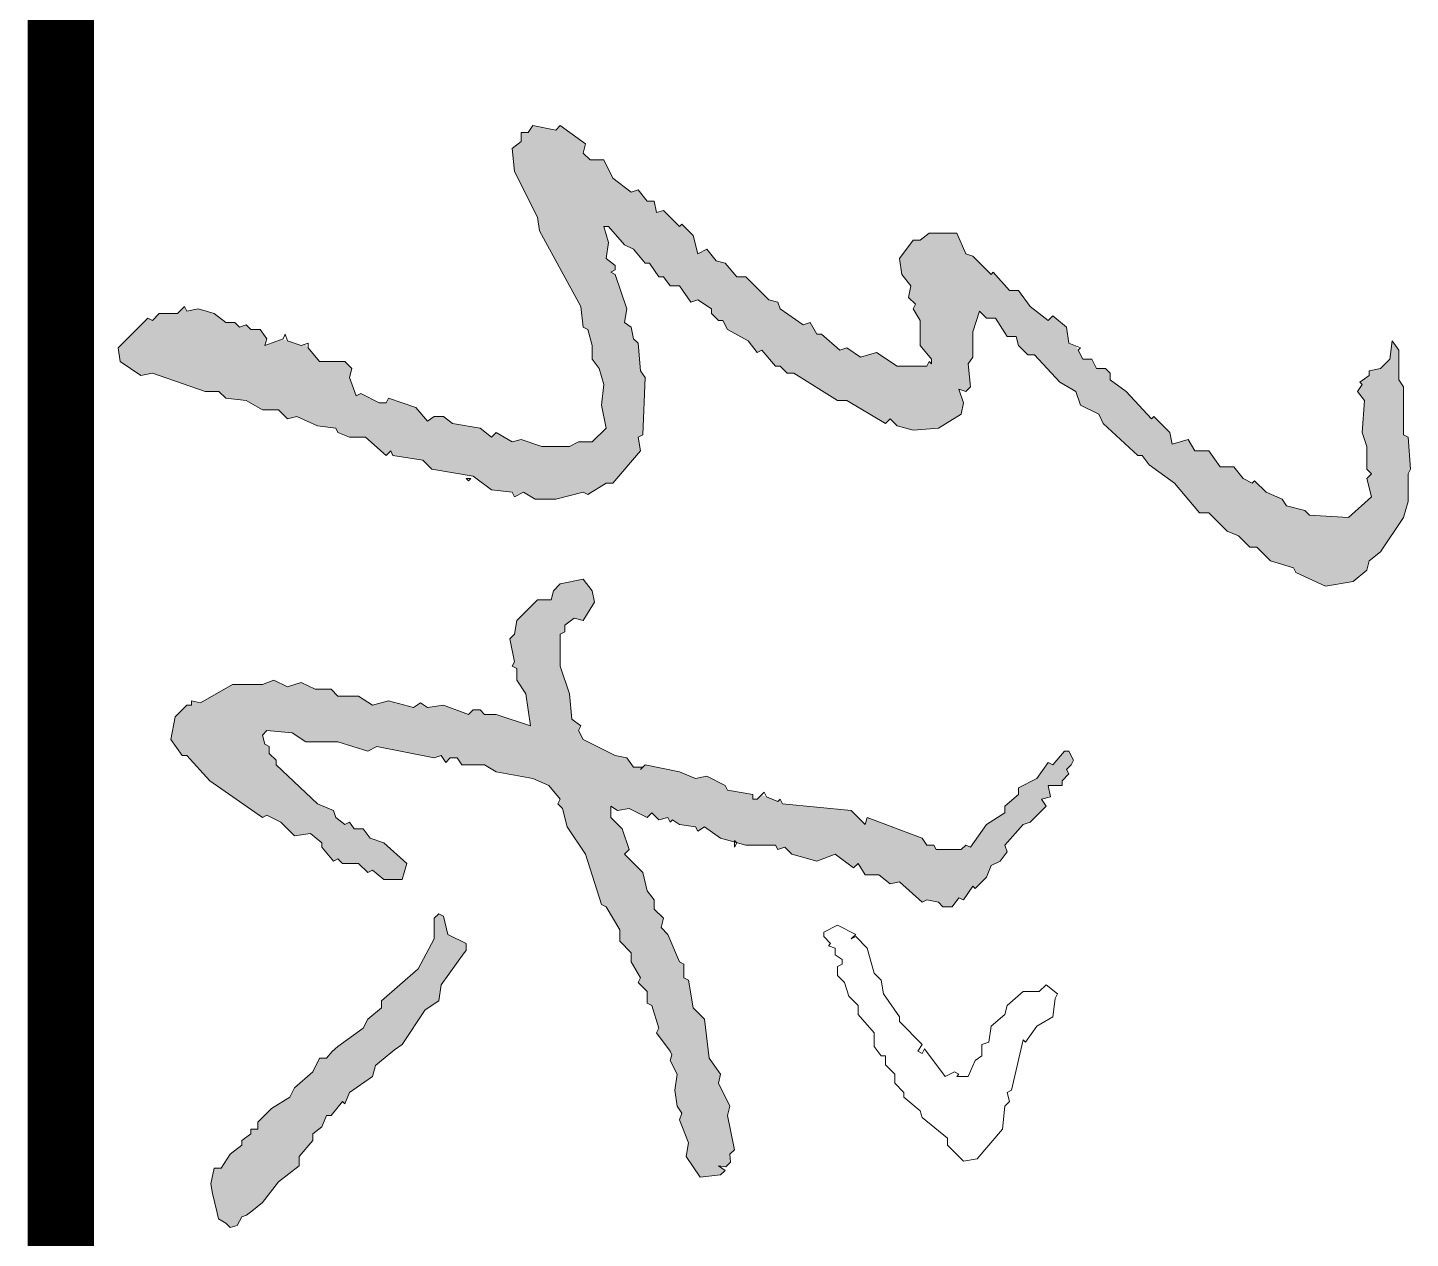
# Model space of a CAD drawing. Extents: x 1188826 to 1909461, y 608442 to 1651179.
# Drawn here: x 1331012.1 to 1331158.1, y 622629.2 to 622757 of the extents above; entities that cross this region are included whole.
import ezdxf

# ---------------------------------------------------------------- set-up
doc = ezdxf.new("R2010")
doc.units = 0
doc.header["$LTSCALE"] = 1000
doc.header["$MEASUREMENT"] = 0
doc.layers.add('图框', color=140, linetype='Continuous')
doc.layers.add('签名', color=7, linetype='Continuous', lineweight=18)

# ---------------------------------------------------------------- blocks, each defined once
blk = doc.blocks.new('tq123')
at = {"layer": '签名'}
h = blk.add_hatch(color=2, dxfattribs=at)
h.dxf.hatch_style = 1
h.paths.add_polyline_path([(-1979.02, 7874.86), (-1968.14, 7876.07), (-1966.93, 7878.49), (-1958.46, 7880.91), (-1951.2, 7880.91), (-1946.36, 7884.54), (-1937.9, 7886.96), (-1927.01, 7885.75), (-1914.91, 7888.17), (-1907.66, 7880.91), (-1907.66, 7873.66), (-1905.24, 7868.82), (-1905.24, 7854.3), (-1908.86, 7843.42), (-1907.66, 7838.58), (-1912.49, 7830.11), (-1910.07, 7827.69), (-1914.91, 7821.64), (-1917.33, 7807.13), (-1920.96, 7802.29), (-1920.96, 7797.45), (-1918.54, 7793.82), (-1925.8, 7787.77), (-1930.64, 7773.26), (-1928.22, 7772.05), (-1928.22, 7768.42), (-1933.06, 7758.74), (-1931.85, 7756.32), (-1941.52, 7752.7), (-1946.36, 7753.9), (-1949.99, 7750.28), (-1949.99, 7736.97), (-1959.14, 7729.34), (-1958.46, 7727.29), (-1961.87, 7717.05), (-1958.46, 7707.94), (-1962.09, 7709.15), (-1966.93, 7705.52), (-1966.93, 7700.68), (-1969.34, 7698.26), (-1968.14, 7694.63), (-1970.55, 7692.22), (-1970.55, 7687.38), (-1975.39, 7681.33), (-1977.81, 7672.86), (-1976.6, 7666.81), (-1979.02, 7665.6), (-1975.39, 7661.98), (-1975.39, 7652.3), (-1971.76, 7648.67), (-1972.97, 7646.25), (-1957.25, 7630.53), (-1949.99, 7631.74), (-1942.73, 7642.62), (-1943.94, 7648.67), (-1934.27, 7676.49), (-1934.27, 7683.75), (-1930.64, 7687.38), (-1929.43, 7698.26), (-1924.59, 7706.73), (-1924.59, 7715.2), (-1919.75, 7720.04), (-1920.96, 7724.87), (-1916.12, 7735.76), (-1914.91, 7745.44), (-1912.49, 7746.65), (-1910.07, 7752.7), (-1910.07, 7761.16), (-1900.4, 7772.05), (-1902.82, 7774.47), (-1900.4, 7775.68), (-1897.98, 7791.4), (-1893.14, 7796.24), (-1889.51, 7818.01), (-1882.25, 7827.69), (-1881.04, 7838.58), (-1878.62, 7839.79), (-1881.04, 7844.62), (-1877.42, 7850.67), (-1877.42, 7861.56), (-1881.04, 7876.07), (-1879.83, 7878.49), (-1885.88, 7888.17), (-1885.88, 7891.8), (-1902.82, 7906.31), (-1910.07, 7905.1), (-1911.28, 7907.52), (-1941.52, 7908.73), (-1945.15, 7906.31), (-1959.67, 7905.1), (-1962.09, 7902.69), (-1968.14, 7901.48), (-1970.55, 7897.85), (-1977.81, 7899.06), (-1995.96, 7893.01), (-1997.17, 7890.59), (-1998.38, 7893.01), (-2000.79, 7893.01), (-2004.42, 7888.17), (-2012.89, 7889.38), (-2021.36, 7886.96), (-2021.36, 7889.38), (-2011.68, 7897.85), (-2009.26, 7902.69), (-2002, 7908.73), (-2002, 7911.15), (-1994.75, 7915.99), (-1994.75, 7918.41), (-1989.91, 7922.04), (-1989.91, 7926.88), (-1981.44, 7932.93), (-1982.65, 7936.55), (-1977.81, 7943.81), (-1975.39, 7943.81), (-1971.76, 7947.44), (-1971.76, 7949.86), (-1966.93, 7952.28), (-1960.88, 7963.17), (-1954.83, 7968), (-1956.04, 7970.42), (-1947.57, 7977.68), (-1947.57, 7980.1), (-1943.94, 7983.73), (-1943.94, 7987.36), (-1929.43, 8010.34), (-1929.43, 8015.18), (-1917.33, 8035.74), (-1919.75, 8038.16), (-1916.12, 8041.79), (-1913.7, 8050.26), (-1914.91, 8063.56), (-1922.17, 8075.66), (-1928.22, 8076.87), (-1935.48, 8074.45), (-1934.27, 8078.08), (-1936.69, 8080.5), (-1948.78, 8079.29), (-1952.41, 8081.71), (-1965.72, 8081.71), (-1976.6, 8085.34), (-1972.97, 8088.96), (-1972.97, 8093.8), (-1963.3, 8099.85), (-1963.3, 8104.69), (-1958.46, 8105.9), (-1953.62, 8110.74), (-1953.62, 8114.37), (-1939.1, 8127.67), (-1934.27, 8136.14), (-1927.01, 8138.56), (-1922.17, 8148.23), (-1917.33, 8150.65), (-1900.4, 8168.8), (-1900.4, 8171.22), (-1895.56, 8174.85), (-1885.88, 8188.15), (-1870.16, 8201.46), (-1870.16, 8206.3), (-1860.48, 8215.97), (-1858.06, 8222.02), (-1852.01, 8228.07), (-1852.01, 8231.7), (-1844.76, 8238.95), (-1841.13, 8251.05), (-1838.71, 8252.26), (-1831.45, 8267.98), (-1833.87, 8282.5), (-1839.92, 8289.76), (-1844.76, 8290.97), (-1849.59, 8297.02), (-1867.74, 8309.11), (-1876.21, 8311.53), (-1890.72, 8311.53), (-1893.14, 8312.74), (-1910.07, 8311.53), (-1911.28, 8309.11), (-1936.69, 8309.11), (-1940.31, 8306.69), (-1956.04, 8306.69), (-1960.88, 8303.06), (-1951.2, 8301.85), (-1946.36, 8297.02), (-1945.15, 8290.97), (-1942.73, 8290.97), (-1939.1, 8286.13), (-1937.9, 8287.34), (-1934.27, 8284.92), (-1929.43, 8288.55), (-1912.49, 8287.34), (-1905.24, 8289.76), (-1893.14, 8289.76), (-1890.72, 8292.18), (-1888.3, 8289.76), (-1878.62, 8292.18), (-1867.74, 8280.08), (-1868.95, 8259.52), (-1871.37, 8257.1), (-1873.79, 8247.42), (-1877.42, 8245), (-1881.04, 8236.54), (-1887.09, 8230.49), (-1885.88, 8229.28), (-1888.3, 8224.44), (-1894.35, 8219.6), (-1894.35, 8212.34), (-1902.82, 8206.3), (-1902.82, 8199.04), (-1908.86, 8195.41), (-1906.45, 8186.94), (-1912.49, 8185.73), (-1920.96, 8177.26), (-1919.75, 8176.06), (-1934.27, 8162.75), (-1940.31, 8154.28), (-1943.94, 8154.28), (-1946.36, 8151.86), (-1946.36, 8147.02), (-1951.2, 8144.61), (-1951.2, 8139.77), (-1958.16, 8136.29), (-1959.67, 8132.51), (-1968.14, 8131.3), (-1974.18, 8124.04), (-1971.76, 8121.62), (-1979.02, 8111.95), (-1987.49, 8105.9), (-1987.49, 8101.06), (-1997.17, 8092.59), (-1995.96, 8091.38), (-2005.63, 8081.71), (-2006.84, 8078.08), (-2017.73, 8073.24), (-2017.73, 8058.72), (-2014.1, 8053.89), (-2014.1, 8050.26), (-2004.42, 8043), (-1995.96, 8044.21), (-1989.91, 8049.05), (-1983.86, 8047.84), (-1980.23, 8051.47), (-1977.81, 8050.26), (-1971.76, 8053.89), (-1958.46, 8053.89), (-1951.2, 8059.93), (-1948.78, 8059.93), (-1949.99, 8058.72), (-1947.57, 8057.51), (-1947.57, 8041.79), (-1954.83, 8030.9), (-1952.41, 8022.44), (-1957.25, 8015.18), (-1956.04, 8011.55), (-1964.51, 8001.87), (-1964.51, 7999.45), (-1970.55, 7995.82), (-1969.34, 7992.2), (-1977.81, 7980.1), (-1981.44, 7978.89), (-1982.65, 7974.05), (-1994.75, 7961.96), (-1994.75, 7957.12), (-2002, 7951.07), (-2003.21, 7946.23), (-2009.26, 7941.39), (-2006.84, 7936.55), (-2016.52, 7934.14), (-2022.57, 7928.09), (-2021.36, 7926.88), (-2029.82, 7918.41), (-2028.62, 7914.78), (-2034.66, 7913.57), (-2034.66, 7909.94), (-2040.71, 7905.1), (-2039.5, 7901.48), (-2046.76, 7891.8), (-2056.44, 7886.96), (-2056.44, 7879.7), (-2060.06, 7876.07), (-2064.9, 7877.28), (-2074.58, 7863.98), (-2072.16, 7861.56), (-2074.58, 7849.46), (-2070.95, 7847.04), (-2070.95, 7843.42), (-2066.11, 7843.42), (-2062.48, 7838.58), (-2050.39, 7839.79), (-2026.2, 7851.88), (-2018.94, 7853.09)])
h = blk.add_hatch(color=2, dxfattribs=at)
h.dxf.hatch_style = 1
h.paths.add_polyline_path([(-1750.41, 7876.07), (-1755.25, 7873.66), (-1757.66, 7874.86), (-1761.29, 7870.03), (-1774.6, 7868.82), (-1789.11, 7863.98), (-1806.05, 7863.98), (-1807.26, 7866.4), (-1810.89, 7866.4), (-1814.52, 7871.24), (-1813.31, 7876.07), (-1822.98, 7882.12), (-1829.03, 7880.91), (-1835.08, 7876.07), (-1832.66, 7863.98), (-1829.03, 7860.35), (-1824.19, 7859.14), (-1824.19, 7851.88), (-1813.31, 7841), (-1806.05, 7839.79), (-1803.63, 7837.37), (-1791.53, 7839.79), (-1789.11, 7838.58), (-1787.9, 7841), (-1781.86, 7841), (-1774.6, 7845.83), (-1757.66, 7848.25), (-1763.71, 7830.11), (-1763.71, 7824.06), (-1766.13, 7821.64), (-1766.13, 7818.01), (-1763.71, 7815.59), (-1768.55, 7802.29), (-1767.34, 7793.82), (-1769.76, 7790.19), (-1767.34, 7786.56), (-1770.97, 7773.26), (-1768.55, 7764.79), (-1773.39, 7757.53), (-1773.39, 7746.65), (-1777.02, 7743.02), (-1777.02, 7734.55), (-1780.65, 7727.29), (-1778.23, 7720.04), (-1781.86, 7712.78), (-1779.44, 7706.73), (-1779.44, 7691.01), (-1769.76, 7674.07), (-1770.97, 7669.23), (-1768.55, 7669.23), (-1768.55, 7666.81), (-1762.5, 7660.77), (-1750.41, 7658.35), (-1741.94, 7664.39), (-1741.94, 7666.81), (-1728.63, 7678.91), (-1709.28, 7706.73), (-1710.49, 7709.15), (-1706.86, 7716.41), (-1699.6, 7723.66), (-1700.81, 7732.13), (-1695.98, 7738.18), (-1693.56, 7738.18), (-1686.3, 7744.23), (-1687.51, 7746.65), (-1685.09, 7749.07), (-1685.09, 7757.53), (-1680.25, 7762.37), (-1681.46, 7764.79), (-1676.62, 7770.84), (-1676.62, 7780.52), (-1685.09, 7782.94), (-1695.98, 7770.84), (-1698.39, 7763.58), (-1703.23, 7759.95), (-1703.23, 7755.11), (-1706.86, 7752.7), (-1705.65, 7750.28), (-1709.28, 7745.44), (-1712.91, 7744.23), (-1716.54, 7735.76), (-1737.1, 7713.99), (-1739.52, 7713.99), (-1743.15, 7710.36), (-1746.78, 7710.36), (-1747.99, 7707.94), (-1752.83, 7706.73), (-1755.25, 7709.15), (-1754.04, 7722.46), (-1749.2, 7729.71), (-1749.2, 7746.65), (-1744.36, 7762.37), (-1746.78, 7767.21), (-1740.73, 7797.45), (-1741.94, 7801.08), (-1738.31, 7803.5), (-1740.73, 7805.92), (-1740.73, 7809.55), (-1737.1, 7811.97), (-1737.1, 7824.06), (-1733.47, 7830.11), (-1729.84, 7849.46), (-1726.22, 7857.93), (-1718.96, 7863.98), (-1716.54, 7862.77), (-1714.12, 7865.19), (-1704.44, 7867.61), (-1689.93, 7877.28), (-1663.32, 7885.75), (-1662.11, 7888.17), (-1650.01, 7895.43), (-1643.96, 7895.43), (-1637.91, 7901.48), (-1633.08, 7901.48), (-1624.61, 7906.31), (-1622.19, 7905.1), (-1617.35, 7909.94), (-1611.3, 7909.94), (-1610.09, 7912.36), (-1598, 7915.99), (-1595.58, 7914.78), (-1584.61, 7923.01), (-1581.06, 7922.04), (-1573.81, 7925.67), (-1565.34, 7924.46), (-1556.87, 7925.67), (-1553.24, 7928.09), (-1549.61, 7926.88), (-1537.52, 7931.72), (-1530.26, 7930.51), (-1519.37, 7937.76), (-1520.58, 7948.65), (-1523, 7951.07), (-1525.42, 7947.44), (-1524.83, 7951.47), (-1527.25, 7953.89), (-1531.47, 7953.49), (-1533.89, 7955.91), (-1552.03, 7952.28), (-1556.87, 7953.49), (-1568.97, 7947.44), (-1573.81, 7948.65), (-1582.27, 7942.6), (-1602.84, 7940.18), (-1608.88, 7934.14), (-1623.4, 7931.72), (-1624.61, 7929.3), (-1631.87, 7929.3), (-1633.08, 7926.88), (-1647.59, 7920.83), (-1651.22, 7917.2), (-1656.06, 7918.41), (-1660.9, 7913.57), (-1665.74, 7913.57), (-1670.57, 7909.94), (-1680.25, 7907.52), (-1689.93, 7897.85), (-1692.35, 7900.27), (-1703.23, 7896.64), (-1709.28, 7890.59), (-1715.33, 7890.59), (-1712.91, 7894.22), (-1714.12, 7900.27), (-1709.28, 7909.94), (-1711.7, 7912.36), (-1708.07, 7915.99), (-1709.28, 7920.83), (-1706.86, 7922.04), (-1708.07, 7923.25), (-1705.65, 7926.88), (-1704.44, 7935.34), (-1702.02, 7936.55), (-1704.44, 7940.18), (-1698.39, 7948.65), (-1696.42, 7955.91), (-1697.18, 7955.91), (-1696.13, 7956.97), (-1694.77, 7961.96), (-1694.77, 7977.68), (-1692.35, 7978.89), (-1693.56, 7982.52), (-1689.93, 7986.15), (-1686.3, 7999.45), (-1689.93, 8009.13), (-1682.67, 8018.81), (-1685.09, 8021.23), (-1679.04, 8024.86), (-1679.04, 8032.11), (-1674.2, 8038.16), (-1675.41, 8043), (-1664.53, 8055.1), (-1665.74, 8057.51), (-1664.53, 8063.56), (-1662.11, 8065.98), (-1662.11, 8070.82), (-1666.94, 8074.45), (-1665.74, 8076.87), (-1672.99, 8081.71), (-1671.78, 8082.92), (-1677.83, 8088.96), (-1683.88, 8091.38), (-1686.3, 8096.22), (-1691.14, 8099.85), (-1694.77, 8098.64), (-1705.65, 8108.32), (-1706.86, 8111.95), (-1715.33, 8120.41), (-1718.96, 8117.99), (-1720.17, 8122.83), (-1726.22, 8121.62), (-1726.22, 8128.88), (-1728.63, 8128.88), (-1732.26, 8132.51), (-1734.68, 8131.3), (-1737.1, 8133.72), (-1739.52, 8134.93), (-1744.36, 8132.51), (-1744.36, 8130.09), (-1737.1, 8124.04), (-1738.31, 8121.62), (-1729.84, 8115.58), (-1725.01, 8105.9), (-1721.38, 8105.9), (-1715.33, 8098.64), (-1711.7, 8098.64), (-1705.65, 8088.96), (-1693.56, 8080.5), (-1694.77, 8078.08), (-1692.35, 8075.66), (-1692.35, 8062.35), (-1694.77, 8061.14), (-1694.77, 8057.51), (-1698.39, 8055.1), (-1709.28, 8026.06), (-1705.65, 8024.86), (-1712.91, 8017.6), (-1716.54, 7981.31), (-1718.96, 7980.1), (-1717.75, 7978.89), (-1721.2, 7970.25), (-1718.96, 7968), (-1718.96, 7965.58), (-1721.38, 7965.58), (-1723.8, 7952.28), (-1726.22, 7951.07), (-1731.05, 7941.39), (-1729.84, 7935.34), (-1733.47, 7926.88), (-1737.1, 7908.73), (-1735.89, 7907.52), (-1735.89, 7902.69), (-1740.73, 7899.06), (-1741.94, 7893.01)])
h = blk.add_hatch(color=2, dxfattribs=at)
h.dxf.hatch_style = 1
h.paths.add_polyline_path([(-1561.71, 7721.25), (-1555.66, 7711.57), (-1548.4, 7704.31), (-1544.78, 7704.31), (-1544.78, 7700.68), (-1542.36, 7700.68), (-1538.73, 7695.84), (-1536.31, 7695.84), (-1531.47, 7689.8), (-1524.21, 7684.96), (-1524.21, 7681.33), (-1515.95, 7679.54), (-1510.84, 7680.46), (-1500.54, 7682.91), (-1497.37, 7683.52), (-1495.18, 7687.38), (-1492.76, 7689.8), (-1493.97, 7693.42), (-1498.49, 7695.97), (-1499.26, 7698.32), (-1501.43, 7701.25), (-1506.07, 7706.73), (-1516.95, 7715.2), (-1525.42, 7726.08), (-1530.26, 7726.08), (-1538.73, 7733.34), (-1542.36, 7733.34), (-1545.98, 7738.18), (-1552.03, 7740.6), (-1552.03, 7743.02), (-1559.29, 7749.07), (-1558.08, 7750.28), (-1564.13, 7752.7), (-1572.6, 7764.79), (-1578.36, 7766.44), (-1581.06, 7769.63), (-1586.6, 7776.44), (-1589.53, 7780.52), (-1607.67, 7792.61), (-1612.51, 7799.87), (-1620.98, 7801.08), (-1639.61, 7814.38), (-1642.75, 7814.38), (-1647.59, 7804.71), (-1657.27, 7802.29), (-1658.48, 7799.87), (-1656.06, 7797.45), (-1645.17, 7797.45), (-1629.45, 7788.98), (-1612.51, 7769.63), (-1608.88, 7769.63), (-1602.84, 7762.37), (-1598, 7759.95), (-1588.32, 7746.65), (-1585.8, 7743.55), (-1582.27, 7740.6), (-1582.27, 7736.97), (-1575.02, 7733.34), (-1566.55, 7723.66)])
at = {"layer": '图框', "const_width": 35}
blk.add_lwpolyline([(-6995.07, 7600.33), (4.93, 7600.33)], dxfattribs=at)
at = {"layer": '签名', "color": 2, "elevation": 9704994.47}
for points in [[(-1890.72, 8311.53), (-1893.14, 8312.74), (-1910.07, 8311.53), (-1911.28, 8309.11), (-1936.69, 8309.11), (-1940.31, 8306.69), (-1956.04, 8306.69), (-1960.88, 8303.06), (-1951.2, 8301.85), (-1946.36, 8297.02), (-1945.15, 8290.97), (-1942.73, 8290.97), (-1939.1, 8286.13), (-1937.9, 8287.34), (-1934.27, 8284.92), (-1929.43, 8288.55), (-1912.49, 8287.34), (-1905.24, 8289.76), (-1893.14, 8289.76), (-1890.72, 8292.18), (-1888.3, 8289.76), (-1878.62, 8292.18), (-1867.74, 8280.08), (-1868.95, 8259.52), (-1871.37, 8257.1), (-1873.79, 8247.42), (-1877.42, 8245), (-1881.04, 8236.54), (-1887.09, 8230.49), (-1885.88, 8229.28), (-1888.3, 8224.44), (-1894.35, 8219.6), (-1894.35, 8212.34), (-1902.82, 8206.3), (-1902.82, 8199.04), (-1908.86, 8195.41), (-1906.45, 8186.94), (-1912.49, 8185.73), (-1920.96, 8177.26), (-1919.75, 8176.06), (-1934.27, 8162.75), (-1940.31, 8154.28), (-1943.94, 8154.28), (-1946.36, 8151.86), (-1946.36, 8147.02), (-1951.2, 8144.61), (-1951.2, 8139.77), (-1956.04, 8137.35), (-1957.25, 8138.56), (-1959.67, 8132.51), (-1968.14, 8131.3), (-1974.18, 8124.04), (-1971.76, 8121.62), (-1979.02, 8111.95), (-1987.49, 8105.9), (-1987.49, 8101.06), (-1997.17, 8092.59), (-1995.96, 8091.38), (-2005.63, 8081.71), (-2006.84, 8078.08), (-2017.73, 8073.24), (-2017.73, 8058.72), (-2014.1, 8053.89), (-2014.1, 8050.26), (-2004.42, 8043), (-1995.96, 8044.21), (-1989.91, 8049.05), (-1983.86, 8047.84), (-1980.23, 8051.47), (-1977.81, 8050.26), (-1971.76, 8053.89), (-1958.46, 8053.89), (-1951.2, 8059.93), (-1948.78, 8059.93), (-1949.99, 8058.72), (-1947.57, 8057.51), (-1947.57, 8041.79), (-1954.83, 8030.9), (-1952.41, 8022.44), (-1957.25, 8015.18), (-1956.04, 8011.55), (-1964.51, 8001.87), (-1964.51, 7999.45), (-1970.55, 7995.82), (-1969.34, 7992.2), (-1977.81, 7980.1), (-1981.44, 7978.89), (-1982.65, 7974.05), (-1994.75, 7961.96), (-1994.75, 7957.12), (-2002, 7951.07), (-2003.21, 7946.23), (-2009.26, 7941.39), (-2006.84, 7936.55), (-2016.52, 7934.14), (-2022.57, 7928.09), (-2021.36, 7926.88), (-2029.82, 7918.41), (-2028.62, 7914.78), (-2034.66, 7913.57), (-2034.66, 7909.94), (-2040.71, 7905.1), (-2039.5, 7901.48), (-2046.76, 7891.8), (-2056.44, 7886.96), (-2056.44, 7879.7), (-2060.06, 7876.07), (-2064.9, 7877.28), (-2074.58, 7863.98), (-2072.16, 7861.56), (-2074.58, 7849.46), (-2070.95, 7847.04), (-2070.95, 7843.42), (-2066.11, 7843.42), (-2062.48, 7838.58), (-2050.39, 7839.79), (-2026.2, 7851.88), (-2018.94, 7853.09), (-1979.02, 7874.86), (-1968.14, 7876.07), (-1966.93, 7878.49), (-1958.46, 7880.91), (-1951.2, 7880.91), (-1946.36, 7884.54), (-1937.9, 7886.96), (-1927.01, 7885.75), (-1914.91, 7888.17), (-1907.66, 7880.91), (-1907.66, 7873.66), (-1905.24, 7868.82), (-1905.24, 7854.3), (-1908.86, 7843.42), (-1907.66, 7838.58), (-1912.49, 7830.11), (-1910.07, 7827.69), (-1914.91, 7821.64), (-1917.33, 7807.13), (-1920.96, 7802.29), (-1920.96, 7797.45), (-1918.54, 7793.82), (-1925.8, 7787.77), (-1930.64, 7773.26), (-1928.22, 7772.05), (-1928.22, 7768.42), (-1933.06, 7758.74), (-1931.85, 7756.32), (-1941.52, 7752.7), (-1946.36, 7753.9), (-1949.99, 7750.28), (-1949.99, 7736.97), (-1957.25, 7730.92), (-1959.67, 7730.92), (-1958.46, 7727.29), (-1960.88, 7720.04), (-1964.51, 7718.83), (-1962.09, 7717.62), (-1958.46, 7707.94), (-1962.09, 7709.15), (-1966.93, 7705.52), (-1966.93, 7700.68), (-1969.34, 7698.26), (-1968.14, 7694.63), (-1970.55, 7692.22), (-1970.55, 7687.38), (-1975.39, 7681.33), (-1977.81, 7672.86), (-1976.6, 7666.81), (-1979.02, 7665.6), (-1975.39, 7661.98), (-1975.39, 7652.3), (-1971.76, 7648.67), (-1972.97, 7646.25), (-1957.25, 7630.53), (-1949.99, 7631.74), (-1942.73, 7642.62), (-1943.94, 7648.67), (-1934.27, 7676.49), (-1934.27, 7683.75), (-1930.64, 7687.38), (-1929.43, 7698.26), (-1924.59, 7706.73), (-1924.59, 7715.2), (-1919.75, 7720.04), (-1920.96, 7724.87), (-1916.12, 7735.76), (-1914.91, 7745.44), (-1912.49, 7746.65), (-1910.07, 7752.7), (-1910.07, 7761.16), (-1900.4, 7772.05), (-1902.82, 7774.47), (-1900.4, 7775.68), (-1897.98, 7791.4), (-1893.14, 7796.24), (-1889.51, 7818.01), (-1882.25, 7827.69), (-1881.04, 7838.58), (-1878.62, 7839.79), (-1881.04, 7844.62), (-1877.42, 7850.67), (-1877.42, 7861.56), (-1881.04, 7876.07), (-1879.83, 7878.49), (-1885.88, 7888.17), (-1885.88, 7891.8), (-1902.82, 7906.31), (-1910.07, 7905.1), (-1911.28, 7907.52), (-1941.52, 7908.73), (-1945.15, 7906.31), (-1959.67, 7905.1), (-1962.09, 7902.69), (-1968.14, 7901.48), (-1970.55, 7897.85), (-1977.81, 7899.06), (-1995.96, 7893.01), (-1997.17, 7890.59), (-1998.38, 7893.01), (-2000.79, 7893.01), (-2004.42, 7888.17), (-2012.89, 7889.38), (-2021.36, 7886.96), (-2021.36, 7889.38), (-2011.68, 7897.85), (-2009.26, 7902.69), (-2002, 7908.73), (-2002, 7911.15), (-1994.75, 7915.99), (-1994.75, 7918.41), (-1989.91, 7922.04), (-1989.91, 7926.88), (-1981.44, 7932.93), (-1982.65, 7936.55), (-1977.81, 7943.81), (-1975.39, 7943.81), (-1971.76, 7947.44), (-1971.76, 7949.86), (-1966.93, 7952.28), (-1960.88, 7963.17), (-1954.83, 7968), (-1956.04, 7970.42), (-1947.57, 7977.68), (-1947.57, 7980.1), (-1943.94, 7983.73), (-1943.94, 7987.36), (-1929.43, 8010.34), (-1929.43, 8015.18), (-1917.33, 8035.74), (-1919.75, 8038.16), (-1916.12, 8041.79), (-1913.7, 8050.26), (-1914.91, 8063.56), (-1922.17, 8075.66), (-1928.22, 8076.87), (-1935.48, 8074.45), (-1934.27, 8078.08), (-1936.69, 8080.5), (-1948.78, 8079.29), (-1952.41, 8081.71), (-1965.72, 8081.71), (-1976.6, 8085.34), (-1972.97, 8088.96), (-1972.97, 8093.8), (-1963.3, 8099.85), (-1963.3, 8104.69), (-1958.46, 8105.9), (-1953.62, 8110.74), (-1953.62, 8114.37), (-1939.1, 8127.67), (-1934.27, 8136.14), (-1927.01, 8138.56), (-1922.17, 8148.23), (-1917.33, 8150.65), (-1900.4, 8168.8), (-1900.4, 8171.22), (-1895.56, 8174.85), (-1885.88, 8188.15), (-1870.16, 8201.46), (-1870.16, 8206.3), (-1860.48, 8215.97), (-1858.06, 8222.02), (-1852.01, 8228.07), (-1852.01, 8231.7), (-1844.76, 8238.95), (-1841.13, 8251.05), (-1838.71, 8252.26), (-1831.45, 8267.98), (-1833.87, 8282.5), (-1839.92, 8289.76), (-1844.76, 8290.97), (-1849.59, 8297.02), (-1867.74, 8309.11), (-1876.21, 8311.53), (-1890.72, 8311.53)], [(-1737.1, 8133.72), (-1739.52, 8134.93), (-1744.36, 8132.51), (-1744.36, 8130.09), (-1737.1, 8124.04), (-1738.31, 8121.62), (-1729.84, 8115.58), (-1725.01, 8105.9), (-1721.38, 8105.9), (-1715.33, 8098.64), (-1711.7, 8098.64), (-1705.65, 8088.96), (-1693.56, 8080.5), (-1694.77, 8078.08), (-1692.35, 8075.66), (-1692.35, 8062.35), (-1694.77, 8061.14), (-1694.77, 8057.51), (-1698.39, 8055.1), (-1709.28, 8026.06), (-1705.65, 8024.86), (-1712.91, 8017.6), (-1716.54, 7981.31), (-1718.96, 7980.1), (-1717.75, 7978.89), (-1720.17, 7972.84), (-1722.59, 7971.63), (-1718.96, 7968), (-1718.96, 7965.58), (-1721.38, 7965.58), (-1723.8, 7952.28), (-1726.22, 7951.07), (-1731.05, 7941.39), (-1729.84, 7935.34), (-1733.47, 7926.88), (-1737.1, 7908.73), (-1734.68, 7906.31), (-1734.68, 7906.31), (-1735.89, 7907.52), (-1735.89, 7902.69), (-1740.73, 7899.06), (-1741.94, 7893.01), (-1750.41, 7876.07), (-1755.25, 7873.66), (-1757.66, 7874.86), (-1761.29, 7870.03), (-1774.6, 7868.82), (-1789.11, 7863.98), (-1806.05, 7863.98), (-1807.26, 7866.4), (-1810.89, 7866.4), (-1814.52, 7871.24), (-1813.31, 7876.07), (-1822.98, 7882.12), (-1829.03, 7880.91), (-1835.08, 7876.07), (-1832.66, 7863.98), (-1829.03, 7860.35), (-1824.19, 7859.14), (-1824.19, 7851.88), (-1813.31, 7841), (-1806.05, 7839.79), (-1803.63, 7837.37), (-1791.53, 7839.79), (-1789.11, 7838.58), (-1787.9, 7841), (-1781.86, 7841), (-1774.6, 7845.83), (-1757.66, 7848.25), (-1763.71, 7830.11), (-1763.71, 7824.06), (-1766.13, 7821.64), (-1766.13, 7818.01), (-1763.71, 7815.59), (-1768.55, 7802.29), (-1767.34, 7793.82), (-1769.76, 7790.19), (-1767.34, 7786.56), (-1770.97, 7773.26), (-1768.55, 7764.79), (-1773.39, 7757.53), (-1773.39, 7746.65), (-1777.02, 7743.02), (-1777.02, 7734.55), (-1780.65, 7727.29), (-1778.23, 7720.04), (-1781.86, 7712.78), (-1779.44, 7706.73), (-1779.44, 7691.01), (-1769.76, 7674.07), (-1770.97, 7669.23), (-1768.55, 7669.23), (-1768.55, 7666.81), (-1762.5, 7660.77), (-1750.41, 7658.35), (-1741.94, 7664.39), (-1741.94, 7666.81), (-1728.63, 7678.91), (-1709.28, 7706.73), (-1710.49, 7709.15), (-1706.86, 7716.41), (-1699.6, 7723.66), (-1700.81, 7732.13), (-1695.98, 7738.18), (-1693.56, 7738.18), (-1686.3, 7744.23), (-1687.51, 7746.65), (-1685.09, 7749.07), (-1685.09, 7757.53), (-1680.25, 7762.37), (-1681.46, 7764.79), (-1676.62, 7770.84), (-1676.62, 7780.52), (-1685.09, 7782.94), (-1695.98, 7770.84), (-1698.39, 7763.58), (-1703.23, 7759.95), (-1703.23, 7755.11), (-1706.86, 7752.7), (-1705.65, 7750.28), (-1709.28, 7745.44), (-1712.91, 7744.23), (-1716.54, 7735.76), (-1737.1, 7713.99), (-1739.52, 7713.99), (-1743.15, 7710.36), (-1746.78, 7710.36), (-1747.99, 7707.94), (-1752.83, 7706.73), (-1755.25, 7709.15), (-1754.04, 7722.46), (-1749.2, 7729.71), (-1749.2, 7746.65), (-1744.36, 7762.37), (-1746.78, 7767.21), (-1740.73, 7797.45), (-1741.94, 7801.08), (-1738.31, 7803.5), (-1740.73, 7805.92), (-1740.73, 7809.55), (-1737.1, 7811.97), (-1737.1, 7824.06), (-1733.47, 7830.11), (-1729.84, 7849.46), (-1726.22, 7857.93), (-1718.96, 7863.98), (-1716.54, 7862.77), (-1714.12, 7865.19), (-1704.44, 7867.61), (-1689.93, 7877.28), (-1663.32, 7885.75), (-1662.11, 7888.17), (-1650.01, 7895.43), (-1643.96, 7895.43), (-1637.91, 7901.48), (-1633.08, 7901.48), (-1624.61, 7906.31), (-1622.19, 7905.1), (-1617.35, 7909.94), (-1611.3, 7909.94), (-1610.09, 7912.36), (-1598, 7915.99), (-1595.58, 7914.78), (-1585.9, 7922.04), (-1584.05, 7922.86), (-1581.06, 7922.04), (-1573.81, 7925.67), (-1565.34, 7924.46), (-1556.87, 7925.67), (-1553.24, 7928.09), (-1549.61, 7926.88), (-1537.52, 7931.72), (-1530.26, 7930.51), (-1519.37, 7937.76), (-1520.58, 7948.65), (-1523, 7951.07), (-1525.42, 7947.44), (-1524.83, 7951.47), (-1527.25, 7953.89), (-1531.47, 7953.49), (-1533.89, 7955.91), (-1552.03, 7952.28), (-1556.87, 7953.49), (-1568.97, 7947.44), (-1573.81, 7948.65), (-1582.27, 7942.6), (-1602.84, 7940.18), (-1608.88, 7934.14), (-1623.4, 7931.72), (-1624.61, 7929.3), (-1631.87, 7929.3), (-1633.08, 7926.88), (-1647.59, 7920.83), (-1651.22, 7917.2), (-1656.06, 7918.41), (-1660.9, 7913.57), (-1665.74, 7913.57), (-1670.57, 7909.94), (-1680.25, 7907.52), (-1689.93, 7897.85), (-1692.35, 7900.27), (-1703.23, 7896.64), (-1709.28, 7890.59), (-1715.33, 7890.59), (-1712.91, 7894.22), (-1714.12, 7900.27), (-1709.28, 7909.94), (-1711.7, 7912.36), (-1708.07, 7915.99), (-1709.28, 7920.83), (-1706.86, 7922.04), (-1708.07, 7923.25), (-1705.65, 7926.88), (-1704.44, 7935.34), (-1702.02, 7936.55), (-1704.44, 7940.18), (-1698.39, 7948.65), (-1694.77, 7961.96), (-1694.77, 7977.68), (-1692.35, 7978.89), (-1693.56, 7982.52), (-1689.93, 7986.15), (-1686.3, 7999.45), (-1689.93, 8009.13), (-1682.67, 8018.81), (-1685.09, 8021.23), (-1679.04, 8024.86), (-1679.04, 8032.11), (-1674.2, 8038.16), (-1675.41, 8043), (-1664.53, 8055.1), (-1665.74, 8057.51), (-1664.53, 8063.56), (-1662.11, 8065.98), (-1662.11, 8070.82), (-1666.94, 8074.45), (-1665.74, 8076.87), (-1672.99, 8081.71), (-1671.78, 8082.92), (-1677.83, 8088.96), (-1683.88, 8091.38), (-1686.3, 8096.22), (-1691.14, 8099.85), (-1694.77, 8098.64), (-1705.65, 8108.32), (-1706.86, 8111.95), (-1715.33, 8120.41), (-1718.96, 8117.99), (-1720.17, 8122.83), (-1726.22, 8121.62), (-1726.22, 8128.88), (-1728.63, 8128.88), (-1732.26, 8132.51), (-1734.68, 8131.3), (-1737.1, 8133.72)], [(-1613.72, 8125.25), (-1616.14, 8126.46), (-1620.98, 8120.41), (-1617.35, 8116.78), (-1617.35, 8108.32), (-1610.09, 8099.85), (-1605.26, 8098.64), (-1599.21, 8091.38), (-1590.74, 8090.17), (-1589.53, 8086.54), (-1583.48, 8086.54), (-1581.06, 8082.92), (-1572.6, 8079.29), (-1572.6, 8073.24), (-1573.81, 8074.45), (-1575.02, 8072.03), (-1572.6, 8067.19), (-1587.11, 8056.3), (-1584.69, 8055.1), (-1585.9, 8052.68), (-1589.53, 8055.1), (-1601.63, 8043), (-1604.05, 8043), (-1616.14, 8034.53), (-1623.4, 8033.32), (-1627.03, 8029.69), (-1640.33, 8026.06), (-1646.38, 8020.02), (-1645.17, 8017.6), (-1647.59, 8020.02), (-1652.43, 8010.34), (-1648.8, 8003.08), (-1646.38, 8003.08), (-1642.75, 8006.71), (-1641.54, 8005.5), (-1640.33, 8009.13), (-1636.7, 8009.13), (-1634.29, 8012.76), (-1631.87, 8012.76), (-1630.66, 8010.34), (-1625.82, 8010.34), (-1622.19, 8013.97), (-1614.93, 8016.39), (-1610.09, 8021.23), (-1605.26, 8021.23), (-1595.58, 8029.69), (-1588.32, 8029.69), (-1583.48, 8033.32), (-1583.48, 8035.74), (-1578.64, 8035.74), (-1573.81, 8040.58), (-1568.97, 8040.58), (-1564.13, 8045.42), (-1561.71, 8045.42), (-1554.45, 8053.89), (-1550.82, 8055.1), (-1539.94, 8068.4), (-1536.31, 8068.4), (-1527.84, 8076.87), (-1529.05, 8084.13), (-1544.78, 8097.43), (-1556.87, 8098.64), (-1559.29, 8101.06), (-1564.13, 8099.85), (-1565.34, 8102.27), (-1591.95, 8108.32), (-1590.74, 8109.53), (-1599.21, 8115.58), (-1604.05, 8124.04), (-1613.72, 8125.25)], [(-1693.56, 7955.91), (-1695.98, 7957.12), (-1697.18, 7955.91), (-1693.56, 7955.91)], [(-1887.09, 7815.59), (-1888.3, 7816.8), (-1888.3, 7814.38), (-1887.09, 7815.59)], [(-1637.91, 7813.18), (-1639.12, 7814.38), (-1642.75, 7814.38), (-1647.59, 7804.71), (-1657.27, 7802.29), (-1658.48, 7799.87), (-1656.06, 7797.45), (-1645.17, 7797.45), (-1629.45, 7788.98), (-1612.51, 7769.63), (-1608.88, 7769.63), (-1602.84, 7762.37), (-1598, 7759.95), (-1588.32, 7746.65), (-1585.8, 7743.55), (-1582.27, 7740.6), (-1582.27, 7736.97), (-1575.02, 7733.34), (-1566.55, 7723.66), (-1561.71, 7721.25), (-1555.66, 7711.57), (-1548.4, 7704.31), (-1544.78, 7704.31), (-1544.78, 7700.68), (-1542.36, 7700.68), (-1538.73, 7695.84), (-1536.31, 7695.84), (-1531.47, 7689.8), (-1524.21, 7684.96), (-1524.21, 7681.33), (-1515.95, 7679.54), (-1510.84, 7680.46), (-1500.54, 7682.91), (-1497.37, 7683.52), (-1495.18, 7687.38), (-1495.18, 7687.38), (-1492.76, 7689.8), (-1493.97, 7693.42), (-1498.49, 7695.97), (-1499.26, 7698.32), (-1501.43, 7701.25), (-1506.07, 7706.73), (-1516.95, 7715.2), (-1525.42, 7726.08), (-1530.26, 7726.08), (-1538.73, 7733.34), (-1542.36, 7733.34), (-1545.98, 7738.18), (-1552.03, 7740.6), (-1552.03, 7743.02), (-1559.29, 7749.07), (-1558.08, 7750.28), (-1564.13, 7752.7), (-1572.6, 7764.79), (-1578.36, 7766.44), (-1581.06, 7769.63), (-1586.6, 7776.44), (-1589.53, 7780.52), (-1607.67, 7792.61), (-1612.51, 7799.87), (-1620.98, 7801.08), (-1637.91, 7813.18)]]:
    blk.add_lwpolyline(points, dxfattribs=at)

msp = doc.modelspace()

# ---------------------------------------------------------------- block references
at = {"xscale": 0.2, "yscale": 0.2, "zscale": 0.2, "rotation": 270}
msp.add_blockref('tq123', (1329495.54, 622331.78), dxfattribs=at)

doc.saveas('drawing.dxf')
